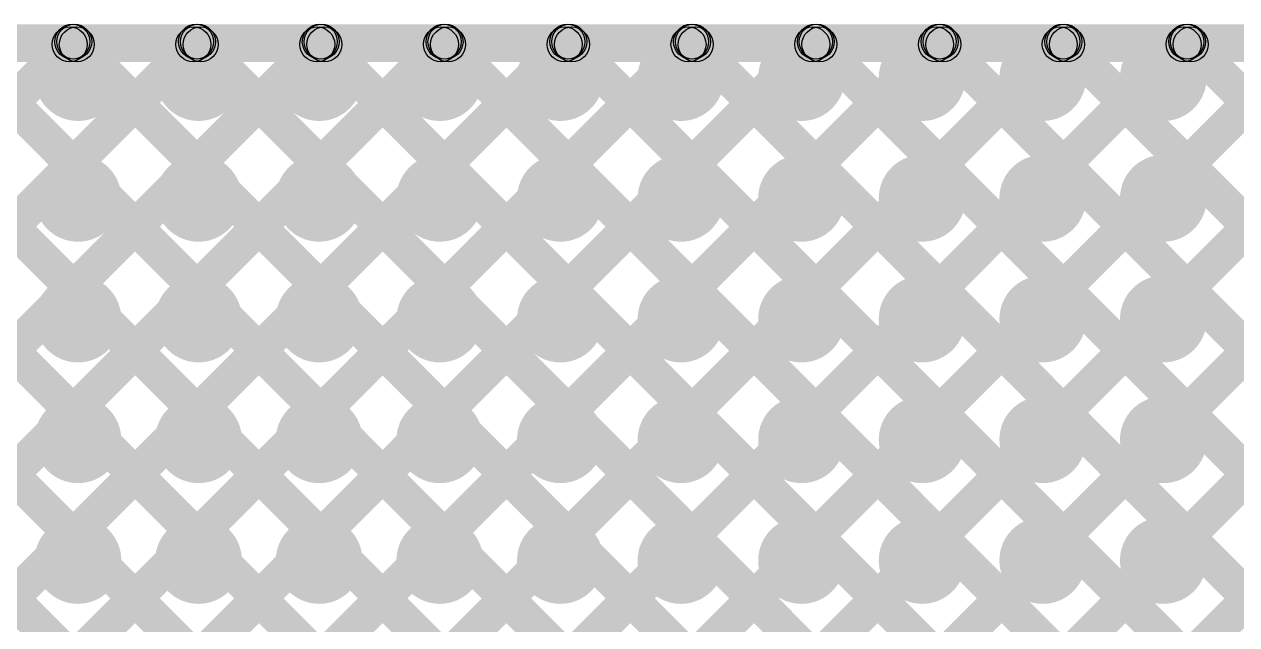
# Model space of a CAD drawing. Header units: millimetres. Extents: x -0.28 to 3.03, y -0.05 to 3.12.
# Drawn here: x 1.0011 to 1.2781, y 2.9665 to 3.1036 of the extents above; entities that cross this region are included whole.
import ezdxf

# ---------------------------------------------------------------- set-up
doc = ezdxf.new("R2010")
doc.units = ezdxf.units.MM
doc.header["$MEASUREMENT"] = 0
for name, color, linetype in [('BottomLayer', 5, 'Continuous'), ('BottomSolder', 6, 'Continuous'), ('TopLayer', 1, 'Continuous'), ('TopSolder', 216, 'Continuous'), ('ViaHoleLayer', 16, 'Continuous')]:
    doc.layers.add(name, color=color, linetype=linetype)

msp = doc.modelspace()

# ---------------------------------------------------------------- hatches: boundary and pattern name
at = {"layer": 'BottomLayer'}
for points in [[(0.05, 3.09561), (0.05, 3.10361), (2.708, 3.10361), (2.708, 3.09561)], [(0.79604, 2.87795), (0.79038, 2.88361), (1.0092, 3.10243), (1.01486, 3.09678)], [(0.8102, 2.86384), (0.80455, 2.86949), (1.03749, 3.10243), (1.04315, 3.09678)], [(0.82435, 2.84969), (0.81869, 2.85535), (1.06577, 3.10243), (1.07143, 3.09678)], [(0.83849, 2.83555), (0.83283, 2.84121), (1.09406, 3.10243), (1.09971, 3.09678)], [(0.86835, 2.83713), (0.86269, 2.84279), (1.12234, 3.10243), (1.128, 3.09678)], [(0.86822, 3.09678), (0.87387, 3.10243), (1.13098, 2.84533), (1.12532, 2.83967)], [(0.88977, 2.83026), (0.88411, 2.83592), (1.15063, 3.10243), (1.15628, 3.09678)], [(0.8965, 3.09678), (0.90216, 3.10243), (1.15676, 2.84783), (1.15111, 2.84217)], [(0.92512, 2.83733), (0.91946, 2.84299), (1.17891, 3.10243), (1.18457, 3.09678)], [(0.92478, 3.09678), (0.93044, 3.10243), (1.18505, 2.84783), (1.17939, 2.84217)], [(0.9534, 2.83733), (0.94775, 2.84299), (1.2072, 3.10243), (1.21285, 3.09678)], [(0.95307, 3.09678), (0.95872, 3.10243), (1.21588, 2.84528), (1.21022, 2.83962)], [(0.98169, 2.83733), (0.97603, 2.84299), (1.23548, 3.10243), (1.24114, 3.09678)], [(0.98135, 3.09678), (0.98701, 3.10243), (1.24416, 2.84528), (1.23851, 2.83962)], [(1.00997, 2.83733), (1.00431, 2.84299), (1.26376, 3.10243), (1.26942, 3.09678)], [(1.01499, 2.81406), (1.00933, 2.81972), (1.29205, 3.10243), (1.2977, 3.09678)], [(1.01499, 2.78577), (1.00933, 2.79143), (1.32033, 3.10243), (1.32599, 3.09678)], [(1.00964, 3.09678), (1.01529, 3.10243), (1.25923, 2.8585), (1.25357, 2.85284)], [(1.03792, 3.09678), (1.04358, 3.10243), (1.27681, 2.8692), (1.27115, 2.86354)], [(1.06621, 3.09678), (1.07186, 3.10243), (1.30308, 2.87122), (1.29742, 2.86556)], [(1.09573, 2.83823), (1.09007, 2.84389), (1.34862, 3.10243), (1.35427, 3.09678)], [(1.09449, 3.09678), (1.10015, 3.10243), (1.41382, 2.78876), (1.40816, 2.78311)], [(1.12545, 2.83967), (1.11979, 2.84533), (1.3769, 3.10243), (1.38256, 3.09678)], [(1.12277, 3.09678), (1.12843, 3.10243), (1.42218, 2.80869), (1.41652, 2.80303)], [(1.15624, 2.84217), (1.15058, 2.84783), (1.40519, 3.10243), (1.41084, 3.09678)], [(1.15106, 3.09678), (1.15672, 3.10243), (1.42267, 2.83648), (1.41701, 2.83083)], [(1.17934, 3.09678), (1.185, 3.10243), (1.43274, 2.85469), (1.42708, 2.84904)], [(1.20763, 3.09678), (1.21328, 3.10243), (1.44872, 2.86699), (1.44307, 2.86134)], [(1.23591, 3.09678), (1.24157, 3.10243), (1.47191, 2.87209), (1.46625, 2.86644)], [(1.2642, 3.09678), (1.26985, 3.10243), (1.52701, 2.84528), (1.52135, 2.83962)]]:
    msp.add_hatch(color=5, dxfattribs=at).paths.add_polyline_path(points)
h = msp.add_hatch(color=5, dxfattribs=at)
edge = h.paths.add_edge_path()
edge.add_arc((1.01203, 3.09961), 0.004, 0, 360)
h = msp.add_hatch(color=5, dxfattribs=at)
edge = h.paths.add_edge_path()
edge.add_arc((1.01247, 3.09961), 0.004, 0, 360)
h = msp.add_hatch(color=5, dxfattribs=at)
edge = h.paths.add_edge_path()
edge.add_arc((1.04032, 3.09961), 0.004, 0, 360)
h = msp.add_hatch(color=5, dxfattribs=at)
edge = h.paths.add_edge_path()
edge.add_arc((1.04075, 3.09961), 0.004, 0, 360)
h = msp.add_hatch(color=5, dxfattribs=at)
edge = h.paths.add_edge_path()
edge.add_arc((1.0686, 3.09961), 0.004, 0, 360)
h = msp.add_hatch(color=5, dxfattribs=at)
edge = h.paths.add_edge_path()
edge.add_arc((1.06903, 3.09961), 0.004, 0, 360)
h = msp.add_hatch(color=5, dxfattribs=at)
edge = h.paths.add_edge_path()
edge.add_arc((1.09689, 3.09961), 0.004, 0, 360)
h = msp.add_hatch(color=5, dxfattribs=at)
edge = h.paths.add_edge_path()
edge.add_arc((1.09732, 3.09961), 0.004, 0, 360)
h = msp.add_hatch(color=5, dxfattribs=at)
edge = h.paths.add_edge_path()
edge.add_arc((1.12517, 3.09961), 0.004, 0, 360)
h = msp.add_hatch(color=5, dxfattribs=at)
edge = h.paths.add_edge_path()
edge.add_arc((1.1256, 3.09961), 0.004, 0, 360)
h = msp.add_hatch(color=5, dxfattribs=at)
edge = h.paths.add_edge_path()
edge.add_arc((1.15345, 3.09961), 0.004, 0, 360)
h = msp.add_hatch(color=5, dxfattribs=at)
edge = h.paths.add_edge_path()
edge.add_arc((1.15389, 3.09961), 0.004, 0, 360)
h = msp.add_hatch(color=5, dxfattribs=at)
edge = h.paths.add_edge_path()
edge.add_arc((1.18174, 3.09961), 0.004, 0, 360)
h = msp.add_hatch(color=5, dxfattribs=at)
edge = h.paths.add_edge_path()
edge.add_arc((1.18217, 3.09961), 0.004, 0, 360)
h = msp.add_hatch(color=5, dxfattribs=at)
edge = h.paths.add_edge_path()
edge.add_arc((1.21002, 3.09961), 0.004, 0, 360)
h = msp.add_hatch(color=5, dxfattribs=at)
edge = h.paths.add_edge_path()
edge.add_arc((1.21046, 3.09961), 0.004, 0, 360)
h = msp.add_hatch(color=5, dxfattribs=at)
edge = h.paths.add_edge_path()
edge.add_arc((1.23831, 3.09961), 0.004, 0, 360)
h = msp.add_hatch(color=5, dxfattribs=at)
edge = h.paths.add_edge_path()
edge.add_arc((1.23874, 3.09961), 0.004, 0, 360)
h = msp.add_hatch(color=5, dxfattribs=at)
edge = h.paths.add_edge_path()
edge.add_arc((1.26659, 3.09961), 0.004, 0, 360)
h = msp.add_hatch(color=5, dxfattribs=at)
edge = h.paths.add_edge_path()
edge.add_arc((1.26702, 3.09961), 0.004, 0, 360)
h = msp.add_hatch(color=5, dxfattribs=at)
edge = h.paths.add_edge_path()
edge.add_arc((1.01333, 3.09144), 0.00886, 0, 360)
h = msp.add_hatch(color=5, dxfattribs=at)
edge = h.paths.add_edge_path()
edge.add_arc((1.04089, 3.09144), 0.00886, 0, 360)
h = msp.add_hatch(color=5, dxfattribs=at)
edge = h.paths.add_edge_path()
edge.add_arc((1.06845, 3.09144), 0.00886, 0, 360)
h = msp.add_hatch(color=5, dxfattribs=at)
edge = h.paths.add_edge_path()
edge.add_arc((1.09601, 3.09144), 0.00886, 0, 360)
h = msp.add_hatch(color=5, dxfattribs=at)
edge = h.paths.add_edge_path()
edge.add_arc((1.12357, 3.09144), 0.00886, 0, 360)
h = msp.add_hatch(color=5, dxfattribs=at)
edge = h.paths.add_edge_path()
edge.add_arc((1.15113, 3.09144), 0.00886, 0, 360)
h = msp.add_hatch(color=5, dxfattribs=at)
edge = h.paths.add_edge_path()
edge.add_arc((1.17868, 3.09144), 0.00886, 0, 360)
h = msp.add_hatch(color=5, dxfattribs=at)
edge = h.paths.add_edge_path()
edge.add_arc((1.20624, 3.09144), 0.00886, 0, 360)
h = msp.add_hatch(color=5, dxfattribs=at)
edge = h.paths.add_edge_path()
edge.add_arc((1.2338, 3.09144), 0.00886, 0, 360)
h = msp.add_hatch(color=5, dxfattribs=at)
edge = h.paths.add_edge_path()
edge.add_arc((1.26136, 3.09144), 0.00886, 0, 360)
h = msp.add_hatch(color=5, dxfattribs=at)
edge = h.paths.add_edge_path()
edge.add_arc((1.01333, 3.06388), 0.00886, 0, 360)
h = msp.add_hatch(color=5, dxfattribs=at)
edge = h.paths.add_edge_path()
edge.add_arc((1.04089, 3.06388), 0.00886, 0, 360)
h = msp.add_hatch(color=5, dxfattribs=at)
edge = h.paths.add_edge_path()
edge.add_arc((1.06845, 3.06388), 0.00886, 0, 360)
h = msp.add_hatch(color=5, dxfattribs=at)
edge = h.paths.add_edge_path()
edge.add_arc((1.09601, 3.06388), 0.00886, 0, 360)
h = msp.add_hatch(color=5, dxfattribs=at)
edge = h.paths.add_edge_path()
edge.add_arc((1.12357, 3.06388), 0.00886, 0, 360)
h = msp.add_hatch(color=5, dxfattribs=at)
edge = h.paths.add_edge_path()
edge.add_arc((1.15113, 3.06388), 0.00886, 0, 360)
h = msp.add_hatch(color=5, dxfattribs=at)
edge = h.paths.add_edge_path()
edge.add_arc((1.17868, 3.06388), 0.00886, 0, 360)
h = msp.add_hatch(color=5, dxfattribs=at)
edge = h.paths.add_edge_path()
edge.add_arc((1.20624, 3.06388), 0.00886, 0, 360)
h = msp.add_hatch(color=5, dxfattribs=at)
edge = h.paths.add_edge_path()
edge.add_arc((1.2338, 3.06388), 0.00886, 0, 360)
h = msp.add_hatch(color=5, dxfattribs=at)
edge = h.paths.add_edge_path()
edge.add_arc((1.26136, 3.06388), 0.00886, 0, 360)
h = msp.add_hatch(color=5, dxfattribs=at)
edge = h.paths.add_edge_path()
edge.add_arc((1.01333, 3.03632), 0.00886, 0, 360)
h = msp.add_hatch(color=5, dxfattribs=at)
edge = h.paths.add_edge_path()
edge.add_arc((1.04089, 3.03632), 0.00886, 0, 360)
h = msp.add_hatch(color=5, dxfattribs=at)
edge = h.paths.add_edge_path()
edge.add_arc((1.06845, 3.03632), 0.00886, 0, 360)
h = msp.add_hatch(color=5, dxfattribs=at)
edge = h.paths.add_edge_path()
edge.add_arc((1.09601, 3.03632), 0.00886, 0, 360)
h = msp.add_hatch(color=5, dxfattribs=at)
edge = h.paths.add_edge_path()
edge.add_arc((1.12357, 3.03632), 0.00886, 0, 360)
h = msp.add_hatch(color=5, dxfattribs=at)
edge = h.paths.add_edge_path()
edge.add_arc((1.15113, 3.03632), 0.00886, 0, 360)
h = msp.add_hatch(color=5, dxfattribs=at)
edge = h.paths.add_edge_path()
edge.add_arc((1.17868, 3.03632), 0.00886, 0, 360)
h = msp.add_hatch(color=5, dxfattribs=at)
edge = h.paths.add_edge_path()
edge.add_arc((1.20624, 3.03632), 0.00886, 0, 360)
h = msp.add_hatch(color=5, dxfattribs=at)
edge = h.paths.add_edge_path()
edge.add_arc((1.2338, 3.03632), 0.00886, 0, 360)
h = msp.add_hatch(color=5, dxfattribs=at)
edge = h.paths.add_edge_path()
edge.add_arc((1.26136, 3.03632), 0.00886, 0, 360)
h = msp.add_hatch(color=5, dxfattribs=at)
edge = h.paths.add_edge_path()
edge.add_arc((1.01333, 3.00876), 0.00886, 0, 360)
h = msp.add_hatch(color=5, dxfattribs=at)
edge = h.paths.add_edge_path()
edge.add_arc((1.04089, 3.00876), 0.00886, 0, 360)
h = msp.add_hatch(color=5, dxfattribs=at)
edge = h.paths.add_edge_path()
edge.add_arc((1.06845, 3.00876), 0.00886, 0, 360)
h = msp.add_hatch(color=5, dxfattribs=at)
edge = h.paths.add_edge_path()
edge.add_arc((1.09601, 3.00876), 0.00886, 0, 360)
h = msp.add_hatch(color=5, dxfattribs=at)
edge = h.paths.add_edge_path()
edge.add_arc((1.12357, 3.00876), 0.00886, 0, 360)
h = msp.add_hatch(color=5, dxfattribs=at)
edge = h.paths.add_edge_path()
edge.add_arc((1.15113, 3.00876), 0.00886, 0, 360)
h = msp.add_hatch(color=5, dxfattribs=at)
edge = h.paths.add_edge_path()
edge.add_arc((1.17868, 3.00876), 0.00886, 0, 360)
h = msp.add_hatch(color=5, dxfattribs=at)
edge = h.paths.add_edge_path()
edge.add_arc((1.20624, 3.00876), 0.00886, 0, 360)
h = msp.add_hatch(color=5, dxfattribs=at)
edge = h.paths.add_edge_path()
edge.add_arc((1.2338, 3.00876), 0.00886, 0, 360)
h = msp.add_hatch(color=5, dxfattribs=at)
edge = h.paths.add_edge_path()
edge.add_arc((1.26136, 3.00876), 0.00886, 0, 360)
h = msp.add_hatch(color=5, dxfattribs=at)
edge = h.paths.add_edge_path()
edge.add_arc((1.01333, 2.9812), 0.00886, 0, 360)
h = msp.add_hatch(color=5, dxfattribs=at)
edge = h.paths.add_edge_path()
edge.add_arc((1.04089, 2.9812), 0.00886, 0, 360)
h = msp.add_hatch(color=5, dxfattribs=at)
edge = h.paths.add_edge_path()
edge.add_arc((1.06845, 2.9812), 0.00886, 0, 360)
h = msp.add_hatch(color=5, dxfattribs=at)
edge = h.paths.add_edge_path()
edge.add_arc((1.09601, 2.9812), 0.00886, 0, 360)
h = msp.add_hatch(color=5, dxfattribs=at)
edge = h.paths.add_edge_path()
edge.add_arc((1.12357, 2.9812), 0.00886, 0, 360)
h = msp.add_hatch(color=5, dxfattribs=at)
edge = h.paths.add_edge_path()
edge.add_arc((1.15113, 2.9812), 0.00886, 0, 360)
h = msp.add_hatch(color=5, dxfattribs=at)
edge = h.paths.add_edge_path()
edge.add_arc((1.17868, 2.9812), 0.00886, 0, 360)
h = msp.add_hatch(color=5, dxfattribs=at)
edge = h.paths.add_edge_path()
edge.add_arc((1.20624, 2.9812), 0.00886, 0, 360)
h = msp.add_hatch(color=5, dxfattribs=at)
edge = h.paths.add_edge_path()
edge.add_arc((1.2338, 2.9812), 0.00886, 0, 360)
h = msp.add_hatch(color=5, dxfattribs=at)
edge = h.paths.add_edge_path()
edge.add_arc((1.26136, 2.9812), 0.00886, 0, 360)
at = {"layer": 'BottomSolder'}
h = msp.add_hatch(color=6, dxfattribs=at)
edge = h.paths.add_edge_path()
edge.add_arc((1.01333, 3.09144), 0.00991, 0, 360)
h = msp.add_hatch(color=6, dxfattribs=at)
edge = h.paths.add_edge_path()
edge.add_arc((1.04089, 3.09144), 0.00991, 0, 360)
h = msp.add_hatch(color=6, dxfattribs=at)
edge = h.paths.add_edge_path()
edge.add_arc((1.06845, 3.09144), 0.00991, 0, 360)
h = msp.add_hatch(color=6, dxfattribs=at)
edge = h.paths.add_edge_path()
edge.add_arc((1.09601, 3.09144), 0.00991, 0, 360)
h = msp.add_hatch(color=6, dxfattribs=at)
edge = h.paths.add_edge_path()
edge.add_arc((1.12357, 3.09144), 0.00991, 0, 360)
h = msp.add_hatch(color=6, dxfattribs=at)
edge = h.paths.add_edge_path()
edge.add_arc((1.15113, 3.09144), 0.00991, 0, 360)
h = msp.add_hatch(color=6, dxfattribs=at)
edge = h.paths.add_edge_path()
edge.add_arc((1.17868, 3.09144), 0.00991, 0, 360)
h = msp.add_hatch(color=6, dxfattribs=at)
edge = h.paths.add_edge_path()
edge.add_arc((1.20624, 3.09144), 0.00991, 0, 360)
h = msp.add_hatch(color=6, dxfattribs=at)
edge = h.paths.add_edge_path()
edge.add_arc((1.2338, 3.09144), 0.00991, 0, 360)
h = msp.add_hatch(color=6, dxfattribs=at)
edge = h.paths.add_edge_path()
edge.add_arc((1.26136, 3.09144), 0.00991, 0, 360)
h = msp.add_hatch(color=6, dxfattribs=at)
edge = h.paths.add_edge_path()
edge.add_arc((1.01333, 3.06388), 0.00991, 0, 360)
h = msp.add_hatch(color=6, dxfattribs=at)
edge = h.paths.add_edge_path()
edge.add_arc((1.04089, 3.06388), 0.00991, 0, 360)
h = msp.add_hatch(color=6, dxfattribs=at)
edge = h.paths.add_edge_path()
edge.add_arc((1.06845, 3.06388), 0.00991, 0, 360)
h = msp.add_hatch(color=6, dxfattribs=at)
edge = h.paths.add_edge_path()
edge.add_arc((1.09601, 3.06388), 0.00991, 0, 360)
h = msp.add_hatch(color=6, dxfattribs=at)
edge = h.paths.add_edge_path()
edge.add_arc((1.12357, 3.06388), 0.00991, 0, 360)
h = msp.add_hatch(color=6, dxfattribs=at)
edge = h.paths.add_edge_path()
edge.add_arc((1.15113, 3.06388), 0.00991, 0, 360)
h = msp.add_hatch(color=6, dxfattribs=at)
edge = h.paths.add_edge_path()
edge.add_arc((1.17868, 3.06388), 0.00991, 0, 360)
h = msp.add_hatch(color=6, dxfattribs=at)
edge = h.paths.add_edge_path()
edge.add_arc((1.20624, 3.06388), 0.00991, 0, 360)
h = msp.add_hatch(color=6, dxfattribs=at)
edge = h.paths.add_edge_path()
edge.add_arc((1.2338, 3.06388), 0.00991, 0, 360)
h = msp.add_hatch(color=6, dxfattribs=at)
edge = h.paths.add_edge_path()
edge.add_arc((1.26136, 3.06388), 0.00991, 0, 360)
h = msp.add_hatch(color=6, dxfattribs=at)
edge = h.paths.add_edge_path()
edge.add_arc((1.01333, 3.03632), 0.00991, 0, 360)
h = msp.add_hatch(color=6, dxfattribs=at)
edge = h.paths.add_edge_path()
edge.add_arc((1.04089, 3.03632), 0.00991, 0, 360)
h = msp.add_hatch(color=6, dxfattribs=at)
edge = h.paths.add_edge_path()
edge.add_arc((1.06845, 3.03632), 0.00991, 0, 360)
h = msp.add_hatch(color=6, dxfattribs=at)
edge = h.paths.add_edge_path()
edge.add_arc((1.09601, 3.03632), 0.00991, 0, 360)
h = msp.add_hatch(color=6, dxfattribs=at)
edge = h.paths.add_edge_path()
edge.add_arc((1.12357, 3.03632), 0.00991, 0, 360)
h = msp.add_hatch(color=6, dxfattribs=at)
edge = h.paths.add_edge_path()
edge.add_arc((1.15113, 3.03632), 0.00991, 0, 360)
h = msp.add_hatch(color=6, dxfattribs=at)
edge = h.paths.add_edge_path()
edge.add_arc((1.17868, 3.03632), 0.00991, 0, 360)
h = msp.add_hatch(color=6, dxfattribs=at)
edge = h.paths.add_edge_path()
edge.add_arc((1.20624, 3.03632), 0.00991, 0, 360)
h = msp.add_hatch(color=6, dxfattribs=at)
edge = h.paths.add_edge_path()
edge.add_arc((1.2338, 3.03632), 0.00991, 0, 360)
h = msp.add_hatch(color=6, dxfattribs=at)
edge = h.paths.add_edge_path()
edge.add_arc((1.26136, 3.03632), 0.00991, 0, 360)
h = msp.add_hatch(color=6, dxfattribs=at)
edge = h.paths.add_edge_path()
edge.add_arc((1.01333, 3.00876), 0.00991, 0, 360)
h = msp.add_hatch(color=6, dxfattribs=at)
edge = h.paths.add_edge_path()
edge.add_arc((1.04089, 3.00876), 0.00991, 0, 360)
h = msp.add_hatch(color=6, dxfattribs=at)
edge = h.paths.add_edge_path()
edge.add_arc((1.06845, 3.00876), 0.00991, 0, 360)
h = msp.add_hatch(color=6, dxfattribs=at)
edge = h.paths.add_edge_path()
edge.add_arc((1.09601, 3.00876), 0.00991, 0, 360)
h = msp.add_hatch(color=6, dxfattribs=at)
edge = h.paths.add_edge_path()
edge.add_arc((1.12357, 3.00876), 0.00991, 0, 360)
h = msp.add_hatch(color=6, dxfattribs=at)
edge = h.paths.add_edge_path()
edge.add_arc((1.15113, 3.00876), 0.00991, 0, 360)
h = msp.add_hatch(color=6, dxfattribs=at)
edge = h.paths.add_edge_path()
edge.add_arc((1.17868, 3.00876), 0.00991, 0, 360)
h = msp.add_hatch(color=6, dxfattribs=at)
edge = h.paths.add_edge_path()
edge.add_arc((1.20624, 3.00876), 0.00991, 0, 360)
h = msp.add_hatch(color=6, dxfattribs=at)
edge = h.paths.add_edge_path()
edge.add_arc((1.2338, 3.00876), 0.00991, 0, 360)
h = msp.add_hatch(color=6, dxfattribs=at)
edge = h.paths.add_edge_path()
edge.add_arc((1.26136, 3.00876), 0.00991, 0, 360)
h = msp.add_hatch(color=6, dxfattribs=at)
edge = h.paths.add_edge_path()
edge.add_arc((1.01333, 2.9812), 0.00991, 0, 360)
h = msp.add_hatch(color=6, dxfattribs=at)
edge = h.paths.add_edge_path()
edge.add_arc((1.04089, 2.9812), 0.00991, 0, 360)
h = msp.add_hatch(color=6, dxfattribs=at)
edge = h.paths.add_edge_path()
edge.add_arc((1.06845, 2.9812), 0.00991, 0, 360)
h = msp.add_hatch(color=6, dxfattribs=at)
edge = h.paths.add_edge_path()
edge.add_arc((1.09601, 2.9812), 0.00991, 0, 360)
h = msp.add_hatch(color=6, dxfattribs=at)
edge = h.paths.add_edge_path()
edge.add_arc((1.12357, 2.9812), 0.00991, 0, 360)
h = msp.add_hatch(color=6, dxfattribs=at)
edge = h.paths.add_edge_path()
edge.add_arc((1.15113, 2.9812), 0.00991, 0, 360)
h = msp.add_hatch(color=6, dxfattribs=at)
edge = h.paths.add_edge_path()
edge.add_arc((1.17868, 2.9812), 0.00991, 0, 360)
h = msp.add_hatch(color=6, dxfattribs=at)
edge = h.paths.add_edge_path()
edge.add_arc((1.20624, 2.9812), 0.00991, 0, 360)
h = msp.add_hatch(color=6, dxfattribs=at)
edge = h.paths.add_edge_path()
edge.add_arc((1.2338, 2.9812), 0.00991, 0, 360)
h = msp.add_hatch(color=6, dxfattribs=at)
edge = h.paths.add_edge_path()
edge.add_arc((1.26136, 2.9812), 0.00991, 0, 360)
at = {"layer": 'TopLayer'}
for points in [[(0.05102, 3.095), (0.05102, 3.103), (2.70902, 3.103), (2.70902, 3.095)], [(0.79926, 2.88117), (0.7936, 2.88683), (1.0086, 3.10183), (1.01426, 3.09617)], [(0.82754, 2.88117), (0.82188, 2.88683), (1.03688, 3.10183), (1.04254, 3.09617)], [(0.85582, 2.88117), (0.85017, 2.88683), (1.06517, 3.10183), (1.07082, 3.09617)], [(0.86882, 3.09617), (0.87448, 3.10183), (1.21336, 2.76294), (1.20771, 2.75729)], [(0.88411, 2.88117), (0.87845, 2.88683), (1.09345, 3.10183), (1.09911, 3.09617)], [(0.89711, 3.09617), (0.90276, 3.10183), (1.23238, 2.77221), (1.22672, 2.76655)], [(0.91239, 2.88117), (0.90674, 2.88683), (1.12174, 3.10183), (1.12739, 3.09617)], [(0.92539, 3.09617), (0.93105, 3.10183), (1.26257, 2.77031), (1.25691, 2.76465)], [(0.94068, 2.88117), (0.93502, 2.88683), (1.15002, 3.10183), (1.15568, 3.09617)], [(0.95367, 3.09617), (0.95933, 3.10183), (1.24345, 2.81771), (1.2378, 2.81205)], [(0.96896, 2.88117), (0.9633, 2.88683), (1.1783, 3.10183), (1.18396, 3.09617)], [(0.98196, 3.09617), (0.98762, 3.10183), (1.24752, 2.84193), (1.24186, 2.83627)], [(0.99725, 2.88117), (0.99159, 2.88683), (1.20659, 3.10183), (1.21225, 3.09617)], [(1.01024, 3.09617), (1.0159, 3.10183), (1.25923, 2.8585), (1.25357, 2.85284)], [(1.02553, 2.88117), (1.01987, 2.88683), (1.23487, 3.10183), (1.24053, 3.09617)], [(1.03853, 3.09617), (1.04418, 3.10183), (1.27681, 2.8692), (1.27115, 2.86354)], [(1.05343, 2.88079), (1.04777, 2.88644), (1.26316, 3.10183), (1.26881, 3.09617)], [(1.06948, 2.86856), (1.06383, 2.87421), (1.29144, 3.10183), (1.2971, 3.09617)], [(1.06681, 3.09617), (1.07247, 3.10183), (1.30308, 2.87122), (1.29742, 2.86556)], [(1.08363, 2.85442), (1.07797, 2.86007), (1.31973, 3.10183), (1.32538, 3.09617)], [(1.09777, 2.84027), (1.09211, 2.84593), (1.34801, 3.10183), (1.35367, 3.09617)], [(1.0951, 3.09617), (1.10075, 3.10183), (1.47045, 2.73213), (1.46479, 2.72647)], [(1.11191, 2.82613), (1.10625, 2.83179), (1.37629, 3.10183), (1.38195, 3.09617)], [(1.12605, 2.81199), (1.1204, 2.81765), (1.40458, 3.10183), (1.41024, 3.09617)], [(1.12338, 3.09617), (1.12904, 3.10183), (1.42218, 2.80869), (1.41652, 2.80303)], [(1.15166, 3.09617), (1.15732, 3.10183), (1.42267, 2.83648), (1.41701, 2.83083)], [(1.17995, 3.09617), (1.18561, 3.10183), (1.43274, 2.85469), (1.42708, 2.84904)], [(1.20823, 3.09617), (1.21389, 3.10183), (1.44872, 2.86699), (1.44307, 2.86134)], [(1.23652, 3.09617), (1.24217, 3.10183), (1.47191, 2.87209), (1.46625, 2.86644)], [(1.2648, 3.09617), (1.27046, 3.10183), (2.71185, 1.66043), (2.7062, 1.65478)]]:
    msp.add_hatch(color=1, dxfattribs=at).paths.add_polyline_path(points)
h = msp.add_hatch(color=1, dxfattribs=at)
edge = h.paths.add_edge_path()
edge.add_arc((1.01143, 3.099), 0.004, 0, 360)
h = msp.add_hatch(color=1, dxfattribs=at)
edge = h.paths.add_edge_path()
edge.add_arc((1.01307, 3.099), 0.004, 0, 360)
h = msp.add_hatch(color=1, dxfattribs=at)
edge = h.paths.add_edge_path()
edge.add_arc((1.03971, 3.099), 0.004, 0, 360)
h = msp.add_hatch(color=1, dxfattribs=at)
edge = h.paths.add_edge_path()
edge.add_arc((1.04136, 3.099), 0.004, 0, 360)
h = msp.add_hatch(color=1, dxfattribs=at)
edge = h.paths.add_edge_path()
edge.add_arc((1.068, 3.099), 0.004, 0, 360)
h = msp.add_hatch(color=1, dxfattribs=at)
edge = h.paths.add_edge_path()
edge.add_arc((1.06964, 3.099), 0.004, 0, 360)
h = msp.add_hatch(color=1, dxfattribs=at)
edge = h.paths.add_edge_path()
edge.add_arc((1.09628, 3.099), 0.004, 0, 360)
h = msp.add_hatch(color=1, dxfattribs=at)
edge = h.paths.add_edge_path()
edge.add_arc((1.09792, 3.099), 0.004, 0, 360)
h = msp.add_hatch(color=1, dxfattribs=at)
edge = h.paths.add_edge_path()
edge.add_arc((1.12456, 3.099), 0.004, 0, 360)
h = msp.add_hatch(color=1, dxfattribs=at)
edge = h.paths.add_edge_path()
edge.add_arc((1.12621, 3.099), 0.004, 0, 360)
h = msp.add_hatch(color=1, dxfattribs=at)
edge = h.paths.add_edge_path()
edge.add_arc((1.15285, 3.099), 0.004, 0, 360)
h = msp.add_hatch(color=1, dxfattribs=at)
edge = h.paths.add_edge_path()
edge.add_arc((1.15449, 3.099), 0.004, 0, 360)
h = msp.add_hatch(color=1, dxfattribs=at)
edge = h.paths.add_edge_path()
edge.add_arc((1.18113, 3.099), 0.004, 0, 360)
h = msp.add_hatch(color=1, dxfattribs=at)
edge = h.paths.add_edge_path()
edge.add_arc((1.18278, 3.099), 0.004, 0, 360)
h = msp.add_hatch(color=1, dxfattribs=at)
edge = h.paths.add_edge_path()
edge.add_arc((1.20942, 3.099), 0.004, 0, 360)
h = msp.add_hatch(color=1, dxfattribs=at)
edge = h.paths.add_edge_path()
edge.add_arc((1.21106, 3.099), 0.004, 0, 360)
h = msp.add_hatch(color=1, dxfattribs=at)
edge = h.paths.add_edge_path()
edge.add_arc((1.2377, 3.099), 0.004, 0, 360)
h = msp.add_hatch(color=1, dxfattribs=at)
edge = h.paths.add_edge_path()
edge.add_arc((1.23935, 3.099), 0.004, 0, 360)
h = msp.add_hatch(color=1, dxfattribs=at)
edge = h.paths.add_edge_path()
edge.add_arc((1.26599, 3.099), 0.004, 0, 360)
h = msp.add_hatch(color=1, dxfattribs=at)
edge = h.paths.add_edge_path()
edge.add_arc((1.26763, 3.099), 0.004, 0, 360)
h = msp.add_hatch(color=1, dxfattribs=at)
edge = h.paths.add_edge_path()
edge.add_arc((1.01333, 3.09144), 0.00886, 0, 360)
h = msp.add_hatch(color=1, dxfattribs=at)
edge = h.paths.add_edge_path()
edge.add_arc((1.04089, 3.09144), 0.00886, 0, 360)
h = msp.add_hatch(color=1, dxfattribs=at)
edge = h.paths.add_edge_path()
edge.add_arc((1.06845, 3.09144), 0.00886, 0, 360)
h = msp.add_hatch(color=1, dxfattribs=at)
edge = h.paths.add_edge_path()
edge.add_arc((1.09601, 3.09144), 0.00886, 0, 360)
h = msp.add_hatch(color=1, dxfattribs=at)
edge = h.paths.add_edge_path()
edge.add_arc((1.12357, 3.09144), 0.00886, 0, 360)
h = msp.add_hatch(color=1, dxfattribs=at)
edge = h.paths.add_edge_path()
edge.add_arc((1.15113, 3.09144), 0.00886, 0, 360)
h = msp.add_hatch(color=1, dxfattribs=at)
edge = h.paths.add_edge_path()
edge.add_arc((1.17868, 3.09144), 0.00886, 0, 360)
h = msp.add_hatch(color=1, dxfattribs=at)
edge = h.paths.add_edge_path()
edge.add_arc((1.20624, 3.09144), 0.00886, 0, 360)
h = msp.add_hatch(color=1, dxfattribs=at)
edge = h.paths.add_edge_path()
edge.add_arc((1.2338, 3.09144), 0.00886, 0, 360)
h = msp.add_hatch(color=1, dxfattribs=at)
edge = h.paths.add_edge_path()
edge.add_arc((1.26136, 3.09144), 0.00886, 0, 360)
h = msp.add_hatch(color=1, dxfattribs=at)
edge = h.paths.add_edge_path()
edge.add_arc((1.01333, 3.06388), 0.00886, 0, 360)
h = msp.add_hatch(color=1, dxfattribs=at)
edge = h.paths.add_edge_path()
edge.add_arc((1.04089, 3.06388), 0.00886, 0, 360)
h = msp.add_hatch(color=1, dxfattribs=at)
edge = h.paths.add_edge_path()
edge.add_arc((1.06845, 3.06388), 0.00886, 0, 360)
h = msp.add_hatch(color=1, dxfattribs=at)
edge = h.paths.add_edge_path()
edge.add_arc((1.09601, 3.06388), 0.00886, 0, 360)
h = msp.add_hatch(color=1, dxfattribs=at)
edge = h.paths.add_edge_path()
edge.add_arc((1.12357, 3.06388), 0.00886, 0, 360)
h = msp.add_hatch(color=1, dxfattribs=at)
edge = h.paths.add_edge_path()
edge.add_arc((1.15113, 3.06388), 0.00886, 0, 360)
h = msp.add_hatch(color=1, dxfattribs=at)
edge = h.paths.add_edge_path()
edge.add_arc((1.17868, 3.06388), 0.00886, 0, 360)
h = msp.add_hatch(color=1, dxfattribs=at)
edge = h.paths.add_edge_path()
edge.add_arc((1.20624, 3.06388), 0.00886, 0, 360)
h = msp.add_hatch(color=1, dxfattribs=at)
edge = h.paths.add_edge_path()
edge.add_arc((1.2338, 3.06388), 0.00886, 0, 360)
h = msp.add_hatch(color=1, dxfattribs=at)
edge = h.paths.add_edge_path()
edge.add_arc((1.26136, 3.06388), 0.00886, 0, 360)
h = msp.add_hatch(color=1, dxfattribs=at)
edge = h.paths.add_edge_path()
edge.add_arc((1.01333, 3.03632), 0.00886, 0, 360)
h = msp.add_hatch(color=1, dxfattribs=at)
edge = h.paths.add_edge_path()
edge.add_arc((1.04089, 3.03632), 0.00886, 0, 360)
h = msp.add_hatch(color=1, dxfattribs=at)
edge = h.paths.add_edge_path()
edge.add_arc((1.06845, 3.03632), 0.00886, 0, 360)
h = msp.add_hatch(color=1, dxfattribs=at)
edge = h.paths.add_edge_path()
edge.add_arc((1.09601, 3.03632), 0.00886, 0, 360)
h = msp.add_hatch(color=1, dxfattribs=at)
edge = h.paths.add_edge_path()
edge.add_arc((1.12357, 3.03632), 0.00886, 0, 360)
h = msp.add_hatch(color=1, dxfattribs=at)
edge = h.paths.add_edge_path()
edge.add_arc((1.15113, 3.03632), 0.00886, 0, 360)
h = msp.add_hatch(color=1, dxfattribs=at)
edge = h.paths.add_edge_path()
edge.add_arc((1.17868, 3.03632), 0.00886, 0, 360)
h = msp.add_hatch(color=1, dxfattribs=at)
edge = h.paths.add_edge_path()
edge.add_arc((1.20624, 3.03632), 0.00886, 0, 360)
h = msp.add_hatch(color=1, dxfattribs=at)
edge = h.paths.add_edge_path()
edge.add_arc((1.2338, 3.03632), 0.00886, 0, 360)
h = msp.add_hatch(color=1, dxfattribs=at)
edge = h.paths.add_edge_path()
edge.add_arc((1.26136, 3.03632), 0.00886, 0, 360)
h = msp.add_hatch(color=1, dxfattribs=at)
edge = h.paths.add_edge_path()
edge.add_arc((1.01333, 3.00876), 0.00886, 0, 360)
h = msp.add_hatch(color=1, dxfattribs=at)
edge = h.paths.add_edge_path()
edge.add_arc((1.04089, 3.00876), 0.00886, 0, 360)
h = msp.add_hatch(color=1, dxfattribs=at)
edge = h.paths.add_edge_path()
edge.add_arc((1.06845, 3.00876), 0.00886, 0, 360)
h = msp.add_hatch(color=1, dxfattribs=at)
edge = h.paths.add_edge_path()
edge.add_arc((1.09601, 3.00876), 0.00886, 0, 360)
h = msp.add_hatch(color=1, dxfattribs=at)
edge = h.paths.add_edge_path()
edge.add_arc((1.12357, 3.00876), 0.00886, 0, 360)
h = msp.add_hatch(color=1, dxfattribs=at)
edge = h.paths.add_edge_path()
edge.add_arc((1.15113, 3.00876), 0.00886, 0, 360)
h = msp.add_hatch(color=1, dxfattribs=at)
edge = h.paths.add_edge_path()
edge.add_arc((1.17868, 3.00876), 0.00886, 0, 360)
h = msp.add_hatch(color=1, dxfattribs=at)
edge = h.paths.add_edge_path()
edge.add_arc((1.20624, 3.00876), 0.00886, 0, 360)
h = msp.add_hatch(color=1, dxfattribs=at)
edge = h.paths.add_edge_path()
edge.add_arc((1.2338, 3.00876), 0.00886, 0, 360)
h = msp.add_hatch(color=1, dxfattribs=at)
edge = h.paths.add_edge_path()
edge.add_arc((1.26136, 3.00876), 0.00886, 0, 360)
h = msp.add_hatch(color=1, dxfattribs=at)
edge = h.paths.add_edge_path()
edge.add_arc((1.01333, 2.9812), 0.00886, 0, 360)
h = msp.add_hatch(color=1, dxfattribs=at)
edge = h.paths.add_edge_path()
edge.add_arc((1.04089, 2.9812), 0.00886, 0, 360)
h = msp.add_hatch(color=1, dxfattribs=at)
edge = h.paths.add_edge_path()
edge.add_arc((1.06845, 2.9812), 0.00886, 0, 360)
h = msp.add_hatch(color=1, dxfattribs=at)
edge = h.paths.add_edge_path()
edge.add_arc((1.09601, 2.9812), 0.00886, 0, 360)
h = msp.add_hatch(color=1, dxfattribs=at)
edge = h.paths.add_edge_path()
edge.add_arc((1.12357, 2.9812), 0.00886, 0, 360)
h = msp.add_hatch(color=1, dxfattribs=at)
edge = h.paths.add_edge_path()
edge.add_arc((1.15113, 2.9812), 0.00886, 0, 360)
h = msp.add_hatch(color=1, dxfattribs=at)
edge = h.paths.add_edge_path()
edge.add_arc((1.17868, 2.9812), 0.00886, 0, 360)
h = msp.add_hatch(color=1, dxfattribs=at)
edge = h.paths.add_edge_path()
edge.add_arc((1.20624, 2.9812), 0.00886, 0, 360)
h = msp.add_hatch(color=1, dxfattribs=at)
edge = h.paths.add_edge_path()
edge.add_arc((1.2338, 2.9812), 0.00886, 0, 360)
h = msp.add_hatch(color=1, dxfattribs=at)
edge = h.paths.add_edge_path()
edge.add_arc((1.26136, 2.9812), 0.00886, 0, 360)
at = {"layer": 'TopSolder'}
h = msp.add_hatch(color=216, dxfattribs=at)
edge = h.paths.add_edge_path()
edge.add_arc((1.01333, 3.09144), 0.00991, 0, 360)
h = msp.add_hatch(color=216, dxfattribs=at)
edge = h.paths.add_edge_path()
edge.add_arc((1.04089, 3.09144), 0.00991, 0, 360)
h = msp.add_hatch(color=216, dxfattribs=at)
edge = h.paths.add_edge_path()
edge.add_arc((1.06845, 3.09144), 0.00991, 0, 360)
h = msp.add_hatch(color=216, dxfattribs=at)
edge = h.paths.add_edge_path()
edge.add_arc((1.09601, 3.09144), 0.00991, 0, 360)
h = msp.add_hatch(color=216, dxfattribs=at)
edge = h.paths.add_edge_path()
edge.add_arc((1.12357, 3.09144), 0.00991, 0, 360)
h = msp.add_hatch(color=216, dxfattribs=at)
edge = h.paths.add_edge_path()
edge.add_arc((1.15113, 3.09144), 0.00991, 0, 360)
h = msp.add_hatch(color=216, dxfattribs=at)
edge = h.paths.add_edge_path()
edge.add_arc((1.17868, 3.09144), 0.00991, 0, 360)
h = msp.add_hatch(color=216, dxfattribs=at)
edge = h.paths.add_edge_path()
edge.add_arc((1.20624, 3.09144), 0.00991, 0, 360)
h = msp.add_hatch(color=216, dxfattribs=at)
edge = h.paths.add_edge_path()
edge.add_arc((1.2338, 3.09144), 0.00991, 0, 360)
h = msp.add_hatch(color=216, dxfattribs=at)
edge = h.paths.add_edge_path()
edge.add_arc((1.26136, 3.09144), 0.00991, 0, 360)
h = msp.add_hatch(color=216, dxfattribs=at)
edge = h.paths.add_edge_path()
edge.add_arc((1.01333, 3.06388), 0.00991, 0, 360)
h = msp.add_hatch(color=216, dxfattribs=at)
edge = h.paths.add_edge_path()
edge.add_arc((1.04089, 3.06388), 0.00991, 0, 360)
h = msp.add_hatch(color=216, dxfattribs=at)
edge = h.paths.add_edge_path()
edge.add_arc((1.06845, 3.06388), 0.00991, 0, 360)
h = msp.add_hatch(color=216, dxfattribs=at)
edge = h.paths.add_edge_path()
edge.add_arc((1.09601, 3.06388), 0.00991, 0, 360)
h = msp.add_hatch(color=216, dxfattribs=at)
edge = h.paths.add_edge_path()
edge.add_arc((1.12357, 3.06388), 0.00991, 0, 360)
h = msp.add_hatch(color=216, dxfattribs=at)
edge = h.paths.add_edge_path()
edge.add_arc((1.15113, 3.06388), 0.00991, 0, 360)
h = msp.add_hatch(color=216, dxfattribs=at)
edge = h.paths.add_edge_path()
edge.add_arc((1.17868, 3.06388), 0.00991, 0, 360)
h = msp.add_hatch(color=216, dxfattribs=at)
edge = h.paths.add_edge_path()
edge.add_arc((1.20624, 3.06388), 0.00991, 0, 360)
h = msp.add_hatch(color=216, dxfattribs=at)
edge = h.paths.add_edge_path()
edge.add_arc((1.2338, 3.06388), 0.00991, 0, 360)
h = msp.add_hatch(color=216, dxfattribs=at)
edge = h.paths.add_edge_path()
edge.add_arc((1.26136, 3.06388), 0.00991, 0, 360)
h = msp.add_hatch(color=216, dxfattribs=at)
edge = h.paths.add_edge_path()
edge.add_arc((1.01333, 3.03632), 0.00991, 0, 360)
h = msp.add_hatch(color=216, dxfattribs=at)
edge = h.paths.add_edge_path()
edge.add_arc((1.04089, 3.03632), 0.00991, 0, 360)
h = msp.add_hatch(color=216, dxfattribs=at)
edge = h.paths.add_edge_path()
edge.add_arc((1.06845, 3.03632), 0.00991, 0, 360)
h = msp.add_hatch(color=216, dxfattribs=at)
edge = h.paths.add_edge_path()
edge.add_arc((1.09601, 3.03632), 0.00991, 0, 360)
h = msp.add_hatch(color=216, dxfattribs=at)
edge = h.paths.add_edge_path()
edge.add_arc((1.12357, 3.03632), 0.00991, 0, 360)
h = msp.add_hatch(color=216, dxfattribs=at)
edge = h.paths.add_edge_path()
edge.add_arc((1.15113, 3.03632), 0.00991, 0, 360)
h = msp.add_hatch(color=216, dxfattribs=at)
edge = h.paths.add_edge_path()
edge.add_arc((1.17868, 3.03632), 0.00991, 0, 360)
h = msp.add_hatch(color=216, dxfattribs=at)
edge = h.paths.add_edge_path()
edge.add_arc((1.20624, 3.03632), 0.00991, 0, 360)
h = msp.add_hatch(color=216, dxfattribs=at)
edge = h.paths.add_edge_path()
edge.add_arc((1.2338, 3.03632), 0.00991, 0, 360)
h = msp.add_hatch(color=216, dxfattribs=at)
edge = h.paths.add_edge_path()
edge.add_arc((1.26136, 3.03632), 0.00991, 0, 360)
h = msp.add_hatch(color=216, dxfattribs=at)
edge = h.paths.add_edge_path()
edge.add_arc((1.01333, 3.00876), 0.00991, 0, 360)
h = msp.add_hatch(color=216, dxfattribs=at)
edge = h.paths.add_edge_path()
edge.add_arc((1.04089, 3.00876), 0.00991, 0, 360)
h = msp.add_hatch(color=216, dxfattribs=at)
edge = h.paths.add_edge_path()
edge.add_arc((1.06845, 3.00876), 0.00991, 0, 360)
h = msp.add_hatch(color=216, dxfattribs=at)
edge = h.paths.add_edge_path()
edge.add_arc((1.09601, 3.00876), 0.00991, 0, 360)
h = msp.add_hatch(color=216, dxfattribs=at)
edge = h.paths.add_edge_path()
edge.add_arc((1.12357, 3.00876), 0.00991, 0, 360)
h = msp.add_hatch(color=216, dxfattribs=at)
edge = h.paths.add_edge_path()
edge.add_arc((1.15113, 3.00876), 0.00991, 0, 360)
h = msp.add_hatch(color=216, dxfattribs=at)
edge = h.paths.add_edge_path()
edge.add_arc((1.17868, 3.00876), 0.00991, 0, 360)
h = msp.add_hatch(color=216, dxfattribs=at)
edge = h.paths.add_edge_path()
edge.add_arc((1.20624, 3.00876), 0.00991, 0, 360)
h = msp.add_hatch(color=216, dxfattribs=at)
edge = h.paths.add_edge_path()
edge.add_arc((1.2338, 3.00876), 0.00991, 0, 360)
h = msp.add_hatch(color=216, dxfattribs=at)
edge = h.paths.add_edge_path()
edge.add_arc((1.26136, 3.00876), 0.00991, 0, 360)
h = msp.add_hatch(color=216, dxfattribs=at)
edge = h.paths.add_edge_path()
edge.add_arc((1.01333, 2.9812), 0.00991, 0, 360)
h = msp.add_hatch(color=216, dxfattribs=at)
edge = h.paths.add_edge_path()
edge.add_arc((1.04089, 2.9812), 0.00991, 0, 360)
h = msp.add_hatch(color=216, dxfattribs=at)
edge = h.paths.add_edge_path()
edge.add_arc((1.06845, 2.9812), 0.00991, 0, 360)
h = msp.add_hatch(color=216, dxfattribs=at)
edge = h.paths.add_edge_path()
edge.add_arc((1.09601, 2.9812), 0.00991, 0, 360)
h = msp.add_hatch(color=216, dxfattribs=at)
edge = h.paths.add_edge_path()
edge.add_arc((1.12357, 2.9812), 0.00991, 0, 360)
h = msp.add_hatch(color=216, dxfattribs=at)
edge = h.paths.add_edge_path()
edge.add_arc((1.15113, 2.9812), 0.00991, 0, 360)
h = msp.add_hatch(color=216, dxfattribs=at)
edge = h.paths.add_edge_path()
edge.add_arc((1.17868, 2.9812), 0.00991, 0, 360)
h = msp.add_hatch(color=216, dxfattribs=at)
edge = h.paths.add_edge_path()
edge.add_arc((1.20624, 2.9812), 0.00991, 0, 360)
h = msp.add_hatch(color=216, dxfattribs=at)
edge = h.paths.add_edge_path()
edge.add_arc((1.2338, 2.9812), 0.00991, 0, 360)
h = msp.add_hatch(color=216, dxfattribs=at)
edge = h.paths.add_edge_path()
edge.add_arc((1.26136, 2.9812), 0.00991, 0, 360)
at = {"layer": 'ViaHoleLayer'}
h = msp.add_hatch(color=16, dxfattribs=at)
edge = h.paths.add_edge_path()
edge.add_arc((1.01333, 3.09144), 0.00591, 0, 360)
h = msp.add_hatch(color=16, dxfattribs=at)
edge = h.paths.add_edge_path()
edge.add_arc((1.04089, 3.09144), 0.00591, 0, 360)
h = msp.add_hatch(color=16, dxfattribs=at)
edge = h.paths.add_edge_path()
edge.add_arc((1.06845, 3.09144), 0.00591, 0, 360)
h = msp.add_hatch(color=16, dxfattribs=at)
edge = h.paths.add_edge_path()
edge.add_arc((1.09601, 3.09144), 0.00591, 0, 360)
h = msp.add_hatch(color=16, dxfattribs=at)
edge = h.paths.add_edge_path()
edge.add_arc((1.12357, 3.09144), 0.00591, 0, 360)
h = msp.add_hatch(color=16, dxfattribs=at)
edge = h.paths.add_edge_path()
edge.add_arc((1.15113, 3.09144), 0.00591, 0, 360)
h = msp.add_hatch(color=16, dxfattribs=at)
edge = h.paths.add_edge_path()
edge.add_arc((1.17868, 3.09144), 0.00591, 0, 360)
h = msp.add_hatch(color=16, dxfattribs=at)
edge = h.paths.add_edge_path()
edge.add_arc((1.20624, 3.09144), 0.00591, 0, 360)
h = msp.add_hatch(color=16, dxfattribs=at)
edge = h.paths.add_edge_path()
edge.add_arc((1.2338, 3.09144), 0.00591, 0, 360)
h = msp.add_hatch(color=16, dxfattribs=at)
edge = h.paths.add_edge_path()
edge.add_arc((1.26136, 3.09144), 0.00591, 0, 360)
h = msp.add_hatch(color=16, dxfattribs=at)
edge = h.paths.add_edge_path()
edge.add_arc((1.01333, 3.06388), 0.00591, 0, 360)
h = msp.add_hatch(color=16, dxfattribs=at)
edge = h.paths.add_edge_path()
edge.add_arc((1.04089, 3.06388), 0.00591, 0, 360)
h = msp.add_hatch(color=16, dxfattribs=at)
edge = h.paths.add_edge_path()
edge.add_arc((1.06845, 3.06388), 0.00591, 0, 360)
h = msp.add_hatch(color=16, dxfattribs=at)
edge = h.paths.add_edge_path()
edge.add_arc((1.09601, 3.06388), 0.00591, 0, 360)
h = msp.add_hatch(color=16, dxfattribs=at)
edge = h.paths.add_edge_path()
edge.add_arc((1.12357, 3.06388), 0.00591, 0, 360)
h = msp.add_hatch(color=16, dxfattribs=at)
edge = h.paths.add_edge_path()
edge.add_arc((1.15113, 3.06388), 0.00591, 0, 360)
h = msp.add_hatch(color=16, dxfattribs=at)
edge = h.paths.add_edge_path()
edge.add_arc((1.17868, 3.06388), 0.00591, 0, 360)
h = msp.add_hatch(color=16, dxfattribs=at)
edge = h.paths.add_edge_path()
edge.add_arc((1.20624, 3.06388), 0.00591, 0, 360)
h = msp.add_hatch(color=16, dxfattribs=at)
edge = h.paths.add_edge_path()
edge.add_arc((1.2338, 3.06388), 0.00591, 0, 360)
h = msp.add_hatch(color=16, dxfattribs=at)
edge = h.paths.add_edge_path()
edge.add_arc((1.26136, 3.06388), 0.00591, 0, 360)
h = msp.add_hatch(color=16, dxfattribs=at)
edge = h.paths.add_edge_path()
edge.add_arc((1.01333, 3.03632), 0.00591, 0, 360)
h = msp.add_hatch(color=16, dxfattribs=at)
edge = h.paths.add_edge_path()
edge.add_arc((1.04089, 3.03632), 0.00591, 0, 360)
h = msp.add_hatch(color=16, dxfattribs=at)
edge = h.paths.add_edge_path()
edge.add_arc((1.06845, 3.03632), 0.00591, 0, 360)
h = msp.add_hatch(color=16, dxfattribs=at)
edge = h.paths.add_edge_path()
edge.add_arc((1.09601, 3.03632), 0.00591, 0, 360)
h = msp.add_hatch(color=16, dxfattribs=at)
edge = h.paths.add_edge_path()
edge.add_arc((1.12357, 3.03632), 0.00591, 0, 360)
h = msp.add_hatch(color=16, dxfattribs=at)
edge = h.paths.add_edge_path()
edge.add_arc((1.15113, 3.03632), 0.00591, 0, 360)
h = msp.add_hatch(color=16, dxfattribs=at)
edge = h.paths.add_edge_path()
edge.add_arc((1.17868, 3.03632), 0.00591, 0, 360)
h = msp.add_hatch(color=16, dxfattribs=at)
edge = h.paths.add_edge_path()
edge.add_arc((1.20624, 3.03632), 0.00591, 0, 360)
h = msp.add_hatch(color=16, dxfattribs=at)
edge = h.paths.add_edge_path()
edge.add_arc((1.2338, 3.03632), 0.00591, 0, 360)
h = msp.add_hatch(color=16, dxfattribs=at)
edge = h.paths.add_edge_path()
edge.add_arc((1.26136, 3.03632), 0.00591, 0, 360)
h = msp.add_hatch(color=16, dxfattribs=at)
edge = h.paths.add_edge_path()
edge.add_arc((1.01333, 3.00876), 0.00591, 0, 360)
h = msp.add_hatch(color=16, dxfattribs=at)
edge = h.paths.add_edge_path()
edge.add_arc((1.04089, 3.00876), 0.00591, 0, 360)
h = msp.add_hatch(color=16, dxfattribs=at)
edge = h.paths.add_edge_path()
edge.add_arc((1.06845, 3.00876), 0.00591, 0, 360)
h = msp.add_hatch(color=16, dxfattribs=at)
edge = h.paths.add_edge_path()
edge.add_arc((1.09601, 3.00876), 0.00591, 0, 360)
h = msp.add_hatch(color=16, dxfattribs=at)
edge = h.paths.add_edge_path()
edge.add_arc((1.12357, 3.00876), 0.00591, 0, 360)
h = msp.add_hatch(color=16, dxfattribs=at)
edge = h.paths.add_edge_path()
edge.add_arc((1.15113, 3.00876), 0.00591, 0, 360)
h = msp.add_hatch(color=16, dxfattribs=at)
edge = h.paths.add_edge_path()
edge.add_arc((1.17868, 3.00876), 0.00591, 0, 360)
h = msp.add_hatch(color=16, dxfattribs=at)
edge = h.paths.add_edge_path()
edge.add_arc((1.20624, 3.00876), 0.00591, 0, 360)
h = msp.add_hatch(color=16, dxfattribs=at)
edge = h.paths.add_edge_path()
edge.add_arc((1.2338, 3.00876), 0.00591, 0, 360)
h = msp.add_hatch(color=16, dxfattribs=at)
edge = h.paths.add_edge_path()
edge.add_arc((1.26136, 3.00876), 0.00591, 0, 360)
h = msp.add_hatch(color=16, dxfattribs=at)
edge = h.paths.add_edge_path()
edge.add_arc((1.01333, 2.9812), 0.00591, 0, 360)
h = msp.add_hatch(color=16, dxfattribs=at)
edge = h.paths.add_edge_path()
edge.add_arc((1.04089, 2.9812), 0.00591, 0, 360)
h = msp.add_hatch(color=16, dxfattribs=at)
edge = h.paths.add_edge_path()
edge.add_arc((1.06845, 2.9812), 0.00591, 0, 360)
h = msp.add_hatch(color=16, dxfattribs=at)
edge = h.paths.add_edge_path()
edge.add_arc((1.09601, 2.9812), 0.00591, 0, 360)
h = msp.add_hatch(color=16, dxfattribs=at)
edge = h.paths.add_edge_path()
edge.add_arc((1.12357, 2.9812), 0.00591, 0, 360)
h = msp.add_hatch(color=16, dxfattribs=at)
edge = h.paths.add_edge_path()
edge.add_arc((1.15113, 2.9812), 0.00591, 0, 360)
h = msp.add_hatch(color=16, dxfattribs=at)
edge = h.paths.add_edge_path()
edge.add_arc((1.17868, 2.9812), 0.00591, 0, 360)
h = msp.add_hatch(color=16, dxfattribs=at)
edge = h.paths.add_edge_path()
edge.add_arc((1.20624, 2.9812), 0.00591, 0, 360)
h = msp.add_hatch(color=16, dxfattribs=at)
edge = h.paths.add_edge_path()
edge.add_arc((1.2338, 2.9812), 0.00591, 0, 360)
h = msp.add_hatch(color=16, dxfattribs=at)
edge = h.paths.add_edge_path()
edge.add_arc((1.26136, 2.9812), 0.00591, 0, 360)

# ---------------------------------------------------------------- linework, layer by layer
at = {"layer": 'BottomLayer'}
for centre in [(1.01203, 3.09961), (1.01247, 3.09961), (1.04032, 3.09961), (1.04075, 3.09961), (1.0686, 3.09961), (1.06903, 3.09961), (1.09689, 3.09961), (1.09732, 3.09961), (1.12517, 3.09961), (1.1256, 3.09961), (1.15345, 3.09961), (1.15389, 3.09961), (1.18174, 3.09961), (1.18217, 3.09961), (1.21002, 3.09961), (1.21046, 3.09961), (1.23831, 3.09961), (1.23874, 3.09961), (1.26659, 3.09961), (1.26702, 3.09961)]:
    msp.add_circle(centre, 0.004, dxfattribs=at)
at = {"layer": 'TopLayer'}
for centre in [(1.01143, 3.099), (1.01307, 3.099), (1.03971, 3.099), (1.04136, 3.099), (1.068, 3.099), (1.06964, 3.099), (1.09628, 3.099), (1.09792, 3.099), (1.12456, 3.099), (1.12621, 3.099), (1.15285, 3.099), (1.15449, 3.099), (1.18113, 3.099), (1.18278, 3.099), (1.20942, 3.099), (1.21106, 3.099), (1.2377, 3.099), (1.23935, 3.099), (1.26599, 3.099), (1.26763, 3.099)]:
    msp.add_circle(centre, 0.004, dxfattribs=at)

doc.saveas('drawing.dxf')
